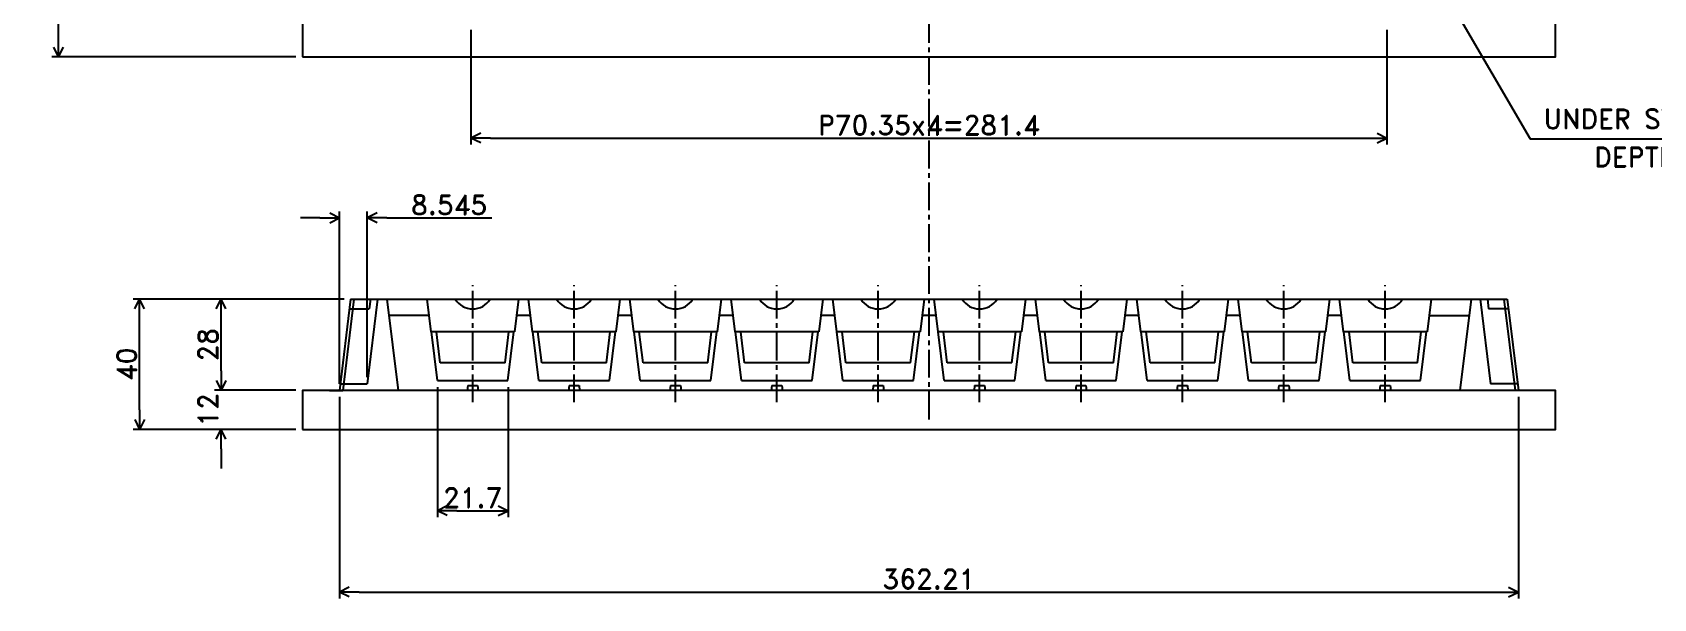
# Model space of a CAD drawing. Extents: x -775 to -24, y -299 to 215.
# Drawn here: x -775.4 to -277.4, y -299 to -125 of the extents above; entities that cross this region are included whole.
import ezdxf
from ezdxf import colors
from ezdxf.entities.mleader import LeaderData, LeaderLine
from ezdxf.math import Vec2, Vec3

# ---------------------------------------------------------------- set-up
doc = ezdxf.new("R2010")
doc.units = 0
doc.header["$LTSCALE"] = 0.45
doc.header["$MEASUREMENT"] = 0
doc.linetypes.add('CENTER2', pattern=[28.575, 19.05, -3.175, 3.175, -3.175])
doc.layers.get('0').update_dxf_attribs({"linetype": 'CONTINUOUS'})
doc.layers.get('DEFPOINTS').update_dxf_attribs({"linetype": 'CONTINUOUS'})
for name, color, linetype in [('CENTER', 243, 'CENTER2'), ('DETAIL', 6, 'CONTINUOUS'), ('DIMENSION', 3, 'CONTINUOUS'), ('LINE', 7, 'CONTINUOUS'), ('LINE1', 30, 'CONTINUOUS'), ('LINE2', 110, 'CONTINUOUS'), ('LINE3', 230, 'CONTINUOUS'), ('LINE6', 60, 'CONTINUOUS'), ('LINE8', 200, 'CONTINUOUS'), ('LINE9', 140, 'CONTINUOUS'), ('SECTION', 31, 'CONTINUOUS'), ('TEXT', 4, 'CONTINUOUS')]:
    doc.layers.add(name, color=color, linetype=linetype)
doc.styles.add('ROMAND', font='romand.shx', dxfattribs={"height": 6})
doc.dimstyles.get("Standard").update_dxf_attribs({"dimtxt": 0.18, "dimasz": 0.18, "dimexe": 0.18, "dimexo": 0.0625, "dimgap": 0.09, "dimtad": 0, "dimtih": 1, "dimtoh": 1, "dimdec": 4, "dimzin": 0, "dimdsep": 46, "dimtxsty": 'STANDARD', "dimcen": 0.09, "dimadec": 0, "dimazin": 0, "dimtfac": 1, "dimtdec": 4, "dimtofl": 0, "dimtmove": 0, "dimatfit": 3, "dimfxl": 1, "dimtolj": 1, "dimtzin": 0, "dimarcsym": 0})

# ---------------------------------------------------------------- blocks, each defined once
blk = doc.blocks.new('ARROWHEAD')
for p in [(-1, 0), (-0.5, 0.25), (-0.5, -0.25)]:
    blk.add_line(p, (0, 0))
blk = doc.blocks.new('*D9')
at = {"layer": 'DEFPOINTS', "color": 0, "transparency": 16777216}
for p in [(-692.5, 132.5), (-767.5, -132.5), (-692.5, -132.5)]:
    blk.add_point(p, dxfattribs=at)
at = {"layer": 'DIMENSION', "color": 0, "lineweight": -2, "transparency": 16777216}
for p, q in [((-694.5, 132.5), (-769.5, 132.5)), ((-767.5, 126.5), (-767.5, -126.5)), ((-694.5, -132.5), (-769.5, -132.5))]:
    blk.add_line(p, q, dxfattribs=at)
at = {"layer": 'DIMENSION', "color": 0, "lineweight": -2, "transparency": 16777216, "xscale": 6, "yscale": 6, "zscale": 6}
for p, rotation in [((-767.5, 132.5), 90), ((-767.5, -132.5), 270)]:
    blk.add_blockref('ARROWHEAD', p, dxfattribs=dict(at, rotation=rotation))
at = {"layer": 'DIMENSION', "color": 0, "transparency": 16777216, "insert": (-771.5, 0), "char_height": 6, "attachment_point": 5, "rotation": 90, "style": 'ROMAND'}
blk.add_mtext('\\A1;265', dxfattribs=at)
blk = doc.blocks.new('*D12')
at = {"layer": 'DEFPOINTS', "color": 0, "transparency": 16777216}
for p in [(-640.7, -122.195), (-359.3, -122.195), (-359.3, -157.5)]:
    blk.add_point(p, dxfattribs=at)
at = {"layer": 'DIMENSION', "color": 0, "lineweight": -2, "transparency": 16777216}
for p, q in [((-640.7, -124.195), (-640.7, -159.5)), ((-359.3, -124.195), (-359.3, -159.5)), ((-634.7, -157.5), (-365.3, -157.5))]:
    blk.add_line(p, q, dxfattribs=at)
at = {"layer": 'DIMENSION', "color": 0, "lineweight": -2, "transparency": 16777216, "xscale": 6, "yscale": 6, "zscale": 6, "rotation": 180}
blk.add_blockref('ARROWHEAD', (-640.7, -157.5), dxfattribs=at)
at = {"layer": 'DIMENSION', "color": 0, "lineweight": -2, "transparency": 16777216, "xscale": 6, "yscale": 6, "zscale": 6}
blk.add_blockref('ARROWHEAD', (-359.3, -157.5), dxfattribs=at)
at = {"layer": 'DIMENSION', "color": 0, "transparency": 16777216, "insert": (-500, -153.5), "char_height": 6, "attachment_point": 5, "style": 'ROMAND'}
blk.add_mtext('\\A1;P70.35x4=281.4', dxfattribs=at)
blk = doc.blocks.new('*D16')
at = {"layer": 'DEFPOINTS', "color": 0, "transparency": 16777216}
for p in [(-681.1, -235.01), (-318.9, -235.01), (-318.9, -297.01)]:
    blk.add_point(p, dxfattribs=at)
at = {"layer": 'DIMENSION', "color": 0, "lineweight": -2, "transparency": 16777216}
for p, q in [((-681.1, -237.01), (-681.1, -299.01)), ((-318.9, -237.01), (-318.9, -299.01)), ((-675.1, -297.01), (-324.9, -297.01))]:
    blk.add_line(p, q, dxfattribs=at)
at = {"layer": 'DIMENSION', "color": 0, "lineweight": -2, "transparency": 16777216, "xscale": 6, "yscale": 6, "zscale": 6, "rotation": 180}
blk.add_blockref('ARROWHEAD', (-681.1, -297.01), dxfattribs=at)
at = {"layer": 'DIMENSION', "color": 0, "lineweight": -2, "transparency": 16777216, "xscale": 6, "yscale": 6, "zscale": 6}
blk.add_blockref('ARROWHEAD', (-318.9, -297.01), dxfattribs=at)
at = {"layer": 'DIMENSION', "color": 0, "transparency": 16777216, "insert": (-500, -293.01), "char_height": 6, "attachment_point": 5, "style": 'ROMAND'}
blk.add_mtext('\\A1;362.21', dxfattribs=at)
blk = doc.blocks.new('*D17')
at = {"layer": 'DEFPOINTS', "color": 0, "transparency": 16777216}
for p in [(-651.02, -232.01), (-629.32, -232.01), (-629.32, -272.01)]:
    blk.add_point(p, dxfattribs=at)
at = {"layer": 'DIMENSION', "color": 0, "lineweight": -2, "transparency": 16777216}
for p, q in [((-651.02, -234.01), (-651.02, -274.01)), ((-629.32, -234.01), (-629.32, -274.01)), ((-645.02, -272.01), (-635.32, -272.01))]:
    blk.add_line(p, q, dxfattribs=at)
at = {"layer": 'DIMENSION', "color": 0, "lineweight": -2, "transparency": 16777216, "xscale": 6, "yscale": 6, "zscale": 6, "rotation": 180}
blk.add_blockref('ARROWHEAD', (-651.02, -272.01), dxfattribs=at)
at = {"layer": 'DIMENSION', "color": 0, "lineweight": -2, "transparency": 16777216, "xscale": 6, "yscale": 6, "zscale": 6}
blk.add_blockref('ARROWHEAD', (-629.32, -272.01), dxfattribs=at)
at = {"layer": 'DIMENSION', "color": 0, "transparency": 16777216, "insert": (-640.17, -268.01), "char_height": 6, "attachment_point": 5, "style": 'ROMAND'}
blk.add_mtext('\\A1;21.7', dxfattribs=at)
blk = doc.blocks.new('*D18')
at = {"layer": 'DEFPOINTS', "color": 0, "transparency": 16777216}
for p in [(-717.5, -207.01), (-677.67, -207.01), (-692.5, -235.01)]:
    blk.add_point(p, dxfattribs=at)
at = {"layer": 'DIMENSION', "color": 0, "lineweight": -2, "transparency": 16777216}
for p, q in [((-679.67, -207.01), (-719.5, -207.01)), ((-717.5, -229.01), (-717.5, -213.01)), ((-694.5, -235.01), (-719.5, -235.01))]:
    blk.add_line(p, q, dxfattribs=at)
at = {"layer": 'DIMENSION', "color": 0, "lineweight": -2, "transparency": 16777216, "xscale": 6, "yscale": 6, "zscale": 6}
for p, rotation in [((-717.5, -207.01), 90), ((-717.5, -235.01), 270)]:
    blk.add_blockref('ARROWHEAD', p, dxfattribs=dict(at, rotation=rotation))
at = {"layer": 'DIMENSION', "color": 0, "transparency": 16777216, "insert": (-721.5, -221.01), "char_height": 6, "attachment_point": 5, "rotation": 90, "style": 'ROMAND'}
blk.add_mtext('\\A1;28', dxfattribs=at)
blk = doc.blocks.new('*D19')
at = {"layer": 'DEFPOINTS', "color": 0, "transparency": 16777216}
for p in [(-692.5, -235.01), (-717.5, -247.01), (-692.5, -247.01)]:
    blk.add_point(p, dxfattribs=at)
at = {"layer": 'DIMENSION', "color": 0, "lineweight": -2, "transparency": 16777216}
for p, q in [((-717.5, -229.01), (-717.5, -223.01)), ((-694.5, -235.01), (-719.5, -235.01)), ((-694.5, -247.01), (-719.5, -247.01)), ((-717.5, -253.01), (-717.5, -259.01))]:
    blk.add_line(p, q, dxfattribs=at)
at = {"layer": 'DIMENSION', "color": 0, "lineweight": -2, "transparency": 16777216, "xscale": 6, "yscale": 6, "zscale": 6}
for p, rotation in [((-717.5, -235.01), 270), ((-717.5, -247.01), 90)]:
    blk.add_blockref('ARROWHEAD', p, dxfattribs=dict(at, rotation=rotation))
at = {"layer": 'DIMENSION', "color": 0, "transparency": 16777216, "insert": (-721.5, -241.01), "char_height": 6, "attachment_point": 5, "rotation": 90, "style": 'ROMAND'}
blk.add_mtext('\\A1;12', dxfattribs=at)
blk = doc.blocks.new('*D20')
at = {"layer": 'DEFPOINTS', "color": 0, "transparency": 16777216}
for p in [(-742.5, -207.01), (-677.67, -207.01), (-692.5, -247.01)]:
    blk.add_point(p, dxfattribs=at)
at = {"layer": 'DIMENSION', "color": 0, "lineweight": -2, "transparency": 16777216}
for p, q in [((-679.67, -207.01), (-744.5, -207.01)), ((-742.5, -241.01), (-742.5, -213.01)), ((-694.5, -247.01), (-744.5, -247.01))]:
    blk.add_line(p, q, dxfattribs=at)
at = {"layer": 'DIMENSION', "color": 0, "lineweight": -2, "transparency": 16777216, "xscale": 6, "yscale": 6, "zscale": 6}
for p, rotation in [((-742.5, -207.01), 90), ((-742.5, -247.01), 270)]:
    blk.add_blockref('ARROWHEAD', p, dxfattribs=dict(at, rotation=rotation))
at = {"layer": 'DIMENSION', "color": 0, "transparency": 16777216, "insert": (-746.5, -227.01), "char_height": 6, "attachment_point": 5, "rotation": 90, "style": 'ROMAND'}
blk.add_mtext('\\A1;40', dxfattribs=at)
blk = doc.blocks.new('*D21')
at = {"layer": 'DEFPOINTS', "color": 0, "transparency": 16777216}
for p in [(-672.56, -182.01), (-672.56, -233.01), (-681.1, -235.01)]:
    blk.add_point(p, dxfattribs=at)
at = {"layer": 'DIMENSION', "color": 0, "lineweight": -2, "transparency": 16777216}
for p, q in [((-687.1, -182.01), (-693.1, -182.01)), ((-681.1, -233.01), (-681.1, -180.01)), ((-672.56, -231.01), (-672.56, -180.01)), ((-666.56, -182.01), (-634.27, -182.01))]:
    blk.add_line(p, q, dxfattribs=at)
at = {"layer": 'DIMENSION', "color": 0, "lineweight": -2, "transparency": 16777216, "xscale": 6, "yscale": 6, "zscale": 6}
blk.add_blockref('ARROWHEAD', (-681.1, -182.01), dxfattribs=at)
at = {"layer": 'DIMENSION', "color": 0, "lineweight": -2, "transparency": 16777216, "xscale": 6, "yscale": 6, "zscale": 6, "rotation": 180}
blk.add_blockref('ARROWHEAD', (-672.56, -182.01), dxfattribs=at)
at = {"layer": 'DIMENSION', "color": 0, "transparency": 16777216, "insert": (-647.42, -178.01), "char_height": 6, "attachment_point": 5, "style": 'ROMAND'}
blk.add_mtext('\\A1;8.545', dxfattribs=at)

msp = doc.modelspace()

# ---------------------------------------------------------------- linework, layer by layer
at = {"layer": 'CENTER'}
for p, q in [((-500, 137.5), (-500, -244.89837)), ((-640.175, -238.68892), (-640.175, -202.71997)), ((-609.025, -238.68892), (-609.025, -202.71997)), ((-577.875, -238.68892), (-577.875, -202.71997)), ((-546.725, -238.68892), (-546.725, -202.71997)), ((-515.575, -238.68892), (-515.575, -202.71997)), ((-484.425, -238.68892), (-484.425, -202.71997)), ((-453.275, -238.68892), (-453.275, -202.71997)), ((-422.125, -238.68892), (-422.125, -202.71997)), ((-390.975, -238.68892), (-390.975, -202.71997)), ((-359.825, -238.68892), (-359.825, -202.71997))]:
    msp.add_line(p, q, dxfattribs=at)
at = {"layer": 'DETAIL'}
for p, q in [((-669.3676, -207.01412), (-672.56, -233.01412)), ((-330.6324, -207.01412), (-327.44, -233.01412)), ((-680.85943, -233.01412), (-672.56, -233.01412)), ((-319.14057, -233.01412), (-327.44, -233.01412))]:
    msp.add_line(p, q, dxfattribs=at)
at = {"layer": 'LINE'}
for p, q in [((-677.66703, -207.01412), (-681.105, -235.01412)), ((-676.66703, -207.01412), (-680.105, -235.01412)), ((-666.54797, -207.01412), (-663.11, -235.01412)), ((-333.45203, -207.01412), (-336.89, -235.01412)), ((-323.33297, -207.01412), (-319.895, -235.01412)), ((-322.33297, -207.01412), (-318.895, -235.01412)), ((-641.70082, -233.51412), (-641.885, -235.01412)), ((-638.64918, -233.51412), (-638.465, -235.01412)), ((-610.55082, -233.51412), (-610.735, -235.01412)), ((-607.49918, -233.51412), (-607.315, -235.01412)), ((-579.40082, -233.51412), (-579.585, -235.01412)), ((-576.34918, -233.51412), (-576.165, -235.01412)), ((-548.25082, -233.51412), (-548.435, -235.01412)), ((-545.19918, -233.51412), (-545.015, -235.01412)), ((-517.10082, -233.51412), (-517.285, -235.01412)), ((-514.04918, -233.51412), (-513.865, -235.01412)), ((-485.95082, -233.51412), (-486.135, -235.01412)), ((-482.89918, -233.51412), (-482.715, -235.01412)), ((-454.80082, -233.51412), (-454.985, -235.01412)), ((-451.74918, -233.51412), (-451.565, -235.01412)), ((-423.65082, -233.51412), (-423.835, -235.01412)), ((-420.59918, -233.51412), (-420.415, -235.01412)), ((-392.50082, -233.51412), (-392.685, -235.01412)), ((-389.44918, -233.51412), (-389.265, -235.01412)), ((-361.35082, -233.51412), (-361.535, -235.01412)), ((-358.29918, -233.51412), (-358.115, -235.01412)), ((-684.175, -235.01412), (-680.105, -235.01412)), ((-315.825, -235.01412), (-319.895, -235.01412))]:
    msp.add_line(p, q, dxfattribs=at)
for points in [[(-692.5, -132.5), (-307.5, -132.5), (-307.5, 132.5), (-692.5, 132.5)], [(-692.5, -247.01412), (-307.5, -247.01412), (-307.5, -235.01412), (-692.5, -235.01412)]]:
    msp.add_lwpolyline(points, close=True, dxfattribs=at)
at = {"layer": 'LINE1'}
for p, q in [((-650.115, -226.51412), (-651.28145, -217.01412)), ((-630.235, -226.51412), (-629.06855, -217.01412)), ((-618.965, -226.51412), (-620.13145, -217.01412)), ((-599.085, -226.51412), (-597.91855, -217.01412)), ((-587.815, -226.51412), (-588.98145, -217.01412)), ((-567.935, -226.51412), (-566.76855, -217.01412)), ((-556.665, -226.51412), (-557.83145, -217.01412)), ((-536.785, -226.51412), (-535.61855, -217.01412)), ((-525.515, -226.51412), (-526.68145, -217.01412)), ((-505.635, -226.51412), (-504.46855, -217.01412)), ((-494.365, -226.51412), (-495.53145, -217.01412)), ((-474.485, -226.51412), (-473.31855, -217.01412)), ((-463.215, -226.51412), (-464.38145, -217.01412)), ((-443.335, -226.51412), (-442.16855, -217.01412)), ((-432.065, -226.51412), (-433.23145, -217.01412)), ((-412.185, -226.51412), (-411.01855, -217.01412)), ((-400.915, -226.51412), (-402.08145, -217.01412)), ((-381.035, -226.51412), (-379.86855, -217.01412)), ((-369.765, -226.51412), (-370.93145, -217.01412)), ((-349.885, -226.51412), (-348.71855, -217.01412)), ((-630.235, -226.51412), (-650.115, -226.51412)), ((-599.085, -226.51412), (-618.965, -226.51412)), ((-567.935, -226.51412), (-587.815, -226.51412)), ((-536.785, -226.51412), (-556.665, -226.51412)), ((-505.635, -226.51412), (-525.515, -226.51412)), ((-474.485, -226.51412), (-494.365, -226.51412)), ((-443.335, -226.51412), (-463.215, -226.51412)), ((-412.185, -226.51412), (-432.065, -226.51412)), ((-381.035, -226.51412), (-400.915, -226.51412)), ((-349.885, -226.51412), (-369.765, -226.51412))]:
    msp.add_line(p, q, dxfattribs=at)
at = {"layer": 'LINE2'}
for p, q in [((-654.26285, -207.01412), (-653.035, -217.01412)), ((-626.08715, -207.01412), (-627.315, -217.01412)), ((-623.11285, -207.01412), (-621.885, -217.01412)), ((-594.93715, -207.01412), (-596.165, -217.01412)), ((-591.96285, -207.01412), (-590.735, -217.01412)), ((-563.78715, -207.01412), (-565.015, -217.01412)), ((-560.81285, -207.01412), (-559.585, -217.01412)), ((-532.63715, -207.01412), (-533.865, -217.01412)), ((-529.66285, -207.01412), (-528.435, -217.01412)), ((-501.48715, -207.01412), (-502.715, -217.01412)), ((-498.51285, -207.01412), (-497.285, -217.01412)), ((-470.33715, -207.01412), (-471.565, -217.01412)), ((-467.36285, -207.01412), (-466.135, -217.01412)), ((-439.18715, -207.01412), (-440.415, -217.01412)), ((-436.21285, -207.01412), (-434.985, -217.01412)), ((-408.03715, -207.01412), (-409.265, -217.01412)), ((-405.06285, -207.01412), (-403.835, -217.01412)), ((-376.88715, -207.01412), (-378.115, -217.01412)), ((-373.91285, -207.01412), (-372.685, -217.01412)), ((-345.73715, -207.01412), (-346.965, -217.01412)), ((-627.315, -217.01412), (-653.035, -217.01412)), ((-596.165, -217.01412), (-621.885, -217.01412)), ((-565.015, -217.01412), (-590.735, -217.01412)), ((-533.865, -217.01412), (-559.585, -217.01412)), ((-502.715, -217.01412), (-528.435, -217.01412)), ((-471.565, -217.01412), (-497.285, -217.01412)), ((-440.415, -217.01412), (-466.135, -217.01412)), ((-409.265, -217.01412), (-434.985, -217.01412)), ((-378.115, -217.01412), (-403.835, -217.01412)), ((-346.965, -217.01412), (-372.685, -217.01412))]:
    msp.add_line(p, q, dxfattribs=at)
at = {"layer": 'LINE3'}
for p, q in [((-651.025, -232.01412), (-652.86677, -217.01412)), ((-629.325, -232.01412), (-627.48323, -217.01412)), ((-619.875, -232.01412), (-621.71677, -217.01412)), ((-598.175, -232.01412), (-596.33323, -217.01412)), ((-588.725, -232.01412), (-590.56677, -217.01412)), ((-567.025, -232.01412), (-565.18323, -217.01412)), ((-557.575, -232.01412), (-559.41677, -217.01412)), ((-535.875, -232.01412), (-534.03323, -217.01412)), ((-526.425, -232.01412), (-528.26677, -217.01412)), ((-504.725, -232.01412), (-502.88323, -217.01412)), ((-495.275, -232.01412), (-497.11677, -217.01412)), ((-473.575, -232.01412), (-471.73323, -217.01412)), ((-464.125, -232.01412), (-465.96677, -217.01412)), ((-442.425, -232.01412), (-440.58323, -217.01412)), ((-432.975, -232.01412), (-434.81677, -217.01412)), ((-411.275, -232.01412), (-409.43323, -217.01412)), ((-401.825, -232.01412), (-403.66677, -217.01412)), ((-380.125, -232.01412), (-378.28323, -217.01412)), ((-370.675, -232.01412), (-372.51677, -217.01412)), ((-348.975, -232.01412), (-347.13323, -217.01412)), ((-651.025, -232.01412), (-629.325, -232.01412)), ((-619.875, -232.01412), (-598.175, -232.01412)), ((-588.725, -232.01412), (-567.025, -232.01412)), ((-557.575, -232.01412), (-535.875, -232.01412)), ((-526.425, -232.01412), (-504.725, -232.01412)), ((-495.275, -232.01412), (-473.575, -232.01412)), ((-464.125, -232.01412), (-442.425, -232.01412)), ((-432.975, -232.01412), (-411.275, -232.01412)), ((-401.825, -232.01412), (-380.125, -232.01412)), ((-370.675, -232.01412), (-348.975, -232.01412))]:
    msp.add_line(p, q, dxfattribs=at)
at = {"layer": 'LINE6'}
for p, q in [((-641.70082, -233.51412), (-638.64918, -233.51412)), ((-610.55082, -233.51412), (-607.49918, -233.51412)), ((-579.40082, -233.51412), (-576.34918, -233.51412)), ((-548.25082, -233.51412), (-545.19918, -233.51412)), ((-517.10082, -233.51412), (-514.04918, -233.51412)), ((-485.95082, -233.51412), (-482.89918, -233.51412)), ((-454.80082, -233.51412), (-451.74918, -233.51412)), ((-423.65082, -233.51412), (-420.59918, -233.51412)), ((-392.50082, -233.51412), (-389.44918, -233.51412)), ((-361.35082, -233.51412), (-358.29918, -233.51412))]:
    msp.add_line(p, q, dxfattribs=at)
at = {"layer": 'LINE8'}
for centre in [(-640.175, -203.71412), (-609.025, -203.71412), (-577.875, -203.71412), (-546.725, -203.71412), (-515.575, -203.71412), (-484.425, -203.71412), (-453.275, -203.71412), (-422.125, -203.71412), (-390.975, -203.71412), (-359.825, -203.71412)]:
    msp.add_arc(centre, 6.3, 211.5881355, 328.4118645, dxfattribs=at)
at = {"layer": 'LINE9'}
for p, q in [((-671.59165, -207.01412), (-671.96, -210.01412)), ((-328.40835, -207.01412), (-328.04, -210.01412)), ((-678.03539, -210.01412), (-671.96, -210.01412)), ((-321.96461, -210.01412), (-328.04, -210.01412))]:
    msp.add_line(p, q, dxfattribs=at)
at = {"layer": 'SECTION'}
msp.add_line((-677.66703, -207.01412), (-322.33297, -207.01412), dxfattribs=at)
at = {"layer": 'TEXT'}
for p, q in [((-653.64892, -212.01412), (-665.93404, -212.01412)), ((-622.49892, -212.01412), (-626.70108, -212.01412)), ((-591.34892, -212.01412), (-595.55108, -212.01412)), ((-560.19892, -212.01412), (-564.40108, -212.01412)), ((-529.04892, -212.01412), (-533.25108, -212.01412)), ((-497.89892, -212.01412), (-502.10108, -212.01412)), ((-466.74892, -212.01412), (-470.95108, -212.01412)), ((-435.59892, -212.01412), (-439.80108, -212.01412)), ((-404.44892, -212.01412), (-408.65108, -212.01412)), ((-373.29892, -212.01412), (-377.50108, -212.01412)), ((-346.35108, -212.01412), (-334.06596, -212.01412))]:
    msp.add_line(p, q, dxfattribs=at)

# ---------------------------------------------------------------- texts
at = {"layer": 'DIMENSION', "style": 'ROMAND'}
for s, p in [('UNDER STACKS', (-311.1397, -154.58511)), ('DEPTH 7', (-295.59732, -166.3019))]:
    msp.add_text(s, height=6, dxfattribs=at).set_placement(p)

# ---------------------------------------------------------------- dimensions: what is measured, and where the dimension line sits
at = {"layer": 'DIMENSION'}
for base, p1, p2, picture, middle in [((-767.5, -132.5), (-692.5, 132.5), (-692.5, -132.5), '*D9', (-771.5, 0)), ((-742.5, -207.01412), (-692.5, -247.01412), (-677.66703, -207.01412), '*D20', (-746.5, -227.01412)), ((-717.5, -207.01412), (-692.5, -235.01412), (-677.66703, -207.01412), '*D18', (-721.5, -221.01412)), ((-717.5, -247.01412), (-692.5, -235.01412), (-692.5, -247.01412), '*D19', (-721.5, -241.01412))]:
    dim = msp.add_linear_dim(base=base, p1=p1, p2=p2, angle=90, dimstyle='STANDARD', override={"dimtxt": 6, "dimasz": 6, "dimexe": 2, "dimexo": 2, "dimgap": 1, "dimtad": 1, "dimtih": 0, "dimtoh": 0, "dimzin": 8, "dimtxsty": 'ROMAND', "dimblk1": 'ARROWHEAD', "dimblk2": 'ARROWHEAD', "dimsah": 1, "dimcen": 0, "dimadec": 4}, dxfattribs=at)
    dim.commit()
    dim.dimension.update_dxf_attribs({"geometry": picture, "text_midpoint": middle})
dim = msp.add_linear_dim(base=(-359.3, -157.5), p1=(-640.7, -122.195), p2=(-359.3, -122.195), text='P70.35x4=<>', dimstyle='STANDARD', override={"dimtxt": 6, "dimasz": 6, "dimexe": 2, "dimexo": 2, "dimgap": 1, "dimtad": 1, "dimtih": 0, "dimtoh": 0, "dimzin": 8, "dimtxsty": 'ROMAND', "dimblk1": 'ARROWHEAD', "dimblk2": 'ARROWHEAD', "dimsah": 1, "dimcen": 0, "dimadec": 4}, dxfattribs=at)
dim.commit()
dim.dimension.update_dxf_attribs({"geometry": '*D12', "text_midpoint": (-500, -153.5)})
for base, p1, p2, picture, middle in [((-672.56, -182.01412), (-681.105, -235.01412), (-672.56, -233.01412), '*D21', (-647.41714, -178.01412)), ((-629.325, -272.01412), (-651.025, -232.01412), (-629.325, -232.01412), '*D17', (-640.175, -268.01412)), ((-318.895, -297.01412), (-681.105, -235.01412), (-318.895, -235.01412), '*D16', (-500, -293.01412))]:
    dim = msp.add_linear_dim(base=base, p1=p1, p2=p2, dimstyle='STANDARD', override={"dimtxt": 6, "dimasz": 6, "dimexe": 2, "dimexo": 2, "dimgap": 1, "dimtad": 1, "dimtih": 0, "dimtoh": 0, "dimzin": 8, "dimtxsty": 'ROMAND', "dimblk1": 'ARROWHEAD', "dimblk2": 'ARROWHEAD', "dimsah": 1, "dimcen": 0, "dimadec": 4}, dxfattribs=at)
    dim.commit()
    dim.dimension.update_dxf_attribs({"geometry": picture, "text_midpoint": middle})

# ---------------------------------------------------------------- leaders
ml = msp.add_multileader_mtext('Standard', dxfattribs=at)
ml.set_content('', color=256, style='STANDARD')
ml.set_leader_properties()
ml.set_arrow_properties(name='ARROWHEAD')
ml.build(insert=Vec2(0, 0))
ml.multileader.update_dxf_attribs({"text_right_attachment_type": 6, "dogleg_length": 0.36, "arrow_head_size": 6})
ctx = ml.context
ctx.base_point, ctx.char_height, ctx.arrow_head_size, ctx.landing_gap_size, ctx.plane_origin = Vec3(-242.15647, -157.72286), 0.18, 6, 0.09, Vec3(-309.12682, -103.43465)
ctx.right_attachment = 6
notes = []
notes.append((ctx, [(0, (1, 1, 0), (-315.3241, -157.72286), (1, 0), 73.16762, [(0, [(-342.582, -110.97998)], 0, [])])]))
ctx.mtext.insert, ctx.mtext.flow_direction = Vec3(-242.06647, -157.63286), 5
for ctx, leaders in notes:
    for number, flags, end, landing, length, lines in leaders:
        leader = LeaderData()
        leader.index, (leader.has_last_leader_line, leader.has_dogleg_vector, leader.attachment_direction) = number, flags
        leader.last_leader_point, leader.dogleg_vector, leader.dogleg_length = Vec3(end), Vec3(landing), length
        for number, points, colour, breaks in lines:
            line = LeaderLine()
            line.index, line.vertices, line.color, line.breaks = number, Vec3.list(points), colors.encode_raw_color(colour), breaks
            leader.lines.append(line)
        ctx.leaders.append(leader)

doc.saveas('drawing.dxf')
